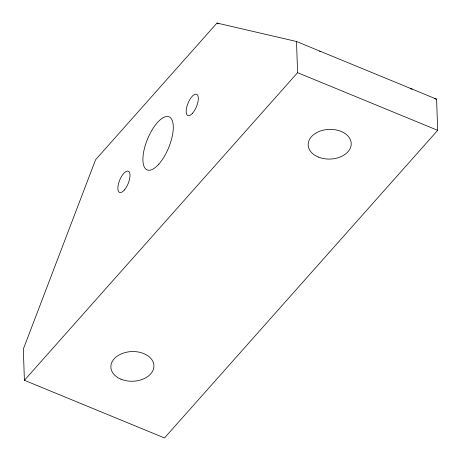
<?xml version="1.0" encoding="UTF-8"?>
<svg xmlns="http://www.w3.org/2000/svg" width="461" height="461" viewBox="0 0 461 461"><rect width="100%" height="100%" fill="white"/><g stroke="black" fill="none" stroke-linecap="round" stroke-linejoin="round"><path stroke-width="0.69" d="M216.993 23.05L95.577 159.771L23.321 349.121L24.404 380.296L164.496 437.95L437.679 130.33L436.596 99.161L296.504 41.502L216.993 23.05L218.963 23.863M24.404 380.296L297.593 72.671L296.504 41.502M319.473 51.206L320.868 51.528M410.14 88.645L412.232 89.134M434.498 98.671L436.596 99.161M297.593 72.671L437.679 130.33M124.24 190.128A11.485 4.564 -67.6 0 0 129.063 171.74A11.485 4.564 -67.6 0 0 118.546 183.576A11.485 4.564 -67.6 0 0 124.24 190.128M192.537 113.222A11.485 4.564 -67.6 0 0 197.36 94.833A11.485 4.564 -67.6 0 0 186.843 106.675A11.485 4.564 -67.6 0 0 192.537 113.222M158.82 164.145A28.715 11.416 -67.6 0 0 170.875 118.172A28.715 11.416 -67.6 0 0 144.593 147.774A28.715 11.416 -67.6 0 0 158.82 164.145M121.013 379.213A21.534 14.85 -2 0 0 153.911 366.501A21.534 14.85 -2 0 0 122.263 353.478A21.534 14.85 -2 0 0 121.013 379.213M318.315 157.045A21.534 14.85 -2 0 0 351.213 144.333A21.534 14.85 -2 0 0 319.559 131.304A21.534 14.85 -2 0 0 318.315 157.045"/></g></svg>
